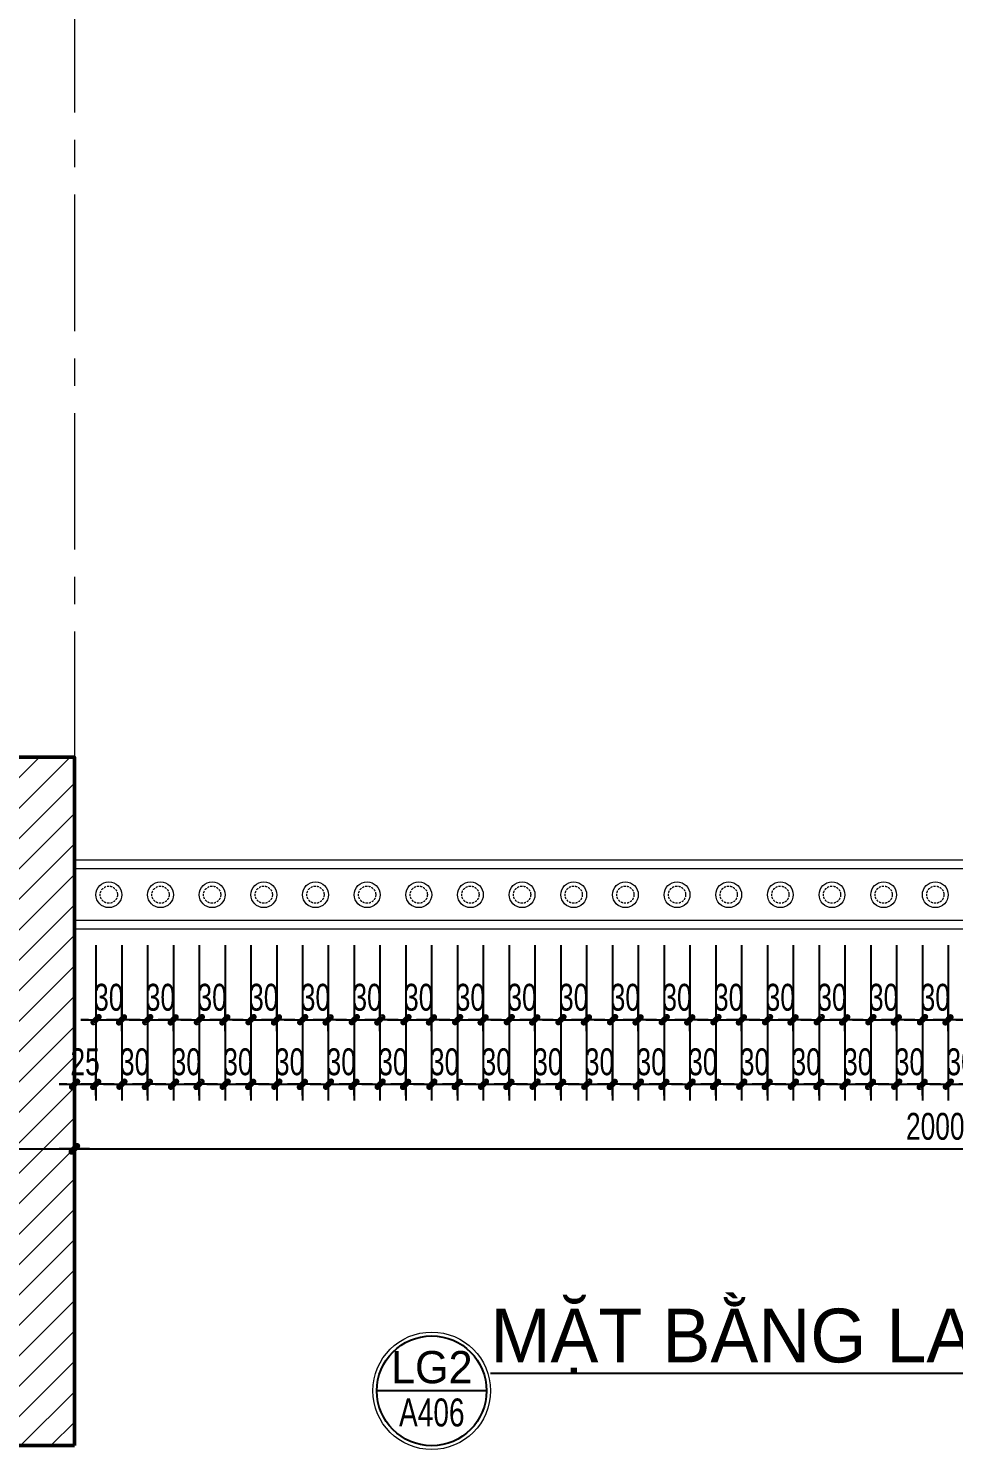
# Model space of a CAD drawing. Header units: inches. Extents: x 88947 to 296847, y 35049 to 161062.
# Drawn here: x 227494 to 229643, y 70357 to 73660 of the extents above; entities that cross this region are included whole.
import ezdxf
from ezdxf.enums import TextEntityAlignment as Align

# ---------------------------------------------------------------- set-up
doc = ezdxf.new("R2010")
doc.units = ezdxf.units.IN
doc.header["$MEASUREMENT"] = 0
doc.header["$PDMODE"] = 1
for name, pattern in [('ACAD_ISO03W100', [30, 12, -18]), ('CENTER', [50.8, 31.75, -6.35, 6.35, -6.35]), ('HIDDEN', [0.375, 0.25, -0.125])]:
    doc.linetypes.add(name, pattern=pattern)
for name, color, linetype, lineweight in [('A-Dims', 145, 'Continuous', 25), ('DIM', 7, 'Continuous', 25), ('HATCH', 8, 'Continuous', 5), ('KY HIEU', 4, 'Continuous', 25), ('THAY', 3, 'Continuous', 18), ('TRUC', 252, 'ACAD_ISO03W100', 13), ('TUONG', 4, 'Continuous', 50)]:
    doc.layers.add(name, color=color, linetype=linetype, lineweight=lineweight)
doc.layers.add('NHO', color=8, linetype='Continuous')
doc.layers.add('text', color=2, linetype='Continuous')
doc.styles.add('FRANKO', font='VFRANKO.TTF')
doc.styles.add('TAS-MTEXT', font='VAVOB.TTF', dxfattribs={"width": 0.75})
doc.styles.add('VNCENTURYH', font='VHAVAN.TTF')
doc.styles.add('VNI-HELVE-CONDENSE', font='VNARIAL.TTF', dxfattribs={"width": 0.7})
doc.dimstyles.new('TAS-25', dxfattribs={"dimscale": 25, "dimtxt": 2.5, "dimasz": 0.7, "dimexe": 1.5, "dimexo": 1.5, "dimgap": 0.8, "dimtad": 1, "dimdec": 0, "dimlfac": 0.5, "dimzin": 3, "dimdsep": 46, "dimtxsty": 'VNI-HELVE-CONDENSE', "dimblk": 'TICK', "dimcen": 2.5, "dimclrt": 71, "dimazin": 2, "dimtfac": 0.75, "dimtdec": 0, "dimtix": 1, "dimtmove": 2, "dimatfit": 2, "dimldrblk": 'TICK123', "dimfxl": 1.5, "dimtolj": 1, "dimtzin": 0, "dimarcsym": 0})

# ---------------------------------------------------------------- blocks, each defined once
blk = doc.blocks.new('TICK')
at = {"layer": 'A-Dims', "color": 1}
for p, q in [((-2, 0), (2, 0)), ((0, 1.5), (0, -1.5))]:
    blk.add_line(p, q, dxfattribs=at)
at = {"layer": 'A-Dims', "color": 1, "const_width": 0.788}
blk.add_lwpolyline([(-0.33, -0.35), (0.38, 0.38)], dxfattribs=at)
at = {"layer": 'A-Dims', "color": 1, "const_width": 0.394}
for points in [[(0.24, 0.52, -0.414214), (0.52, 0.52, -1)], [(0.52, 0.52, -0.414214), (0.52, 0.24, -1)], [(-0.47, -0.21, 0.414214), (-0.47, -0.49, 1)], [(-0.47, -0.49, 0.414214), (-0.19, -0.49, 1)]]:
    blk.add_lwpolyline(points, format="xyb", dxfattribs=at)
blk = doc.blocks.new('*D1568')
at = {"layer": 'Defpoints', "color": 0}
for p in [(228130.4, 71566.3), (228190.4, 71566.3), (228190.4, 71355.7)]:
    blk.add_point(p, dxfattribs=at)
at = {"layer": 'DIM', "color": 0, "lineweight": -2}
for p, q in [((228130.4, 71528.8), (228130.4, 71318.2)), ((228190.4, 71528.8), (228190.4, 71318.2)), ((228112.9, 71355.7), (228095.4, 71355.7)), ((228130.4, 71355.7), (228190.4, 71355.7)), ((228207.9, 71355.7), (228225.4, 71355.7))]:
    blk.add_line(p, q, dxfattribs=at)
at = {"layer": 'DIM', "color": 0, "lineweight": -2, "xscale": 17.5, "yscale": 17.5, "zscale": 17.5}
blk.add_blockref('TICK', (228130.4, 71355.7), dxfattribs=at)
at = {"layer": 'DIM', "color": 0, "lineweight": -2, "xscale": 17.5, "yscale": 17.5, "zscale": 17.5, "rotation": 180}
blk.add_blockref('TICK', (228190.4, 71355.7), dxfattribs=at)
at = {"layer": 'DIM', "color": 71, "insert": (228160.4, 71407.6), "char_height": 62.5, "attachment_point": 5, "style": 'VNI-HELVE-CONDENSE'}
blk.add_mtext('\\A1;30', dxfattribs=at)
blk = doc.blocks.new('TICK123')
at = {"layer": 'A-Dims', "color": 1}
blk.add_lwpolyline([(0.05, 0, 0, 0.84, 0), (-2.11, 0, 8.4, 8.4, 0)], format="xyseb", dxfattribs=at)
blk = doc.blocks.new('*D1569')
at = {"layer": 'Defpoints', "color": 0}
for p in [(228190.4, 71566.3), (228250.4, 71566.3), (228250.4, 71205.7)]:
    blk.add_point(p, dxfattribs=at)
at = {"layer": 'DIM', "color": 0, "lineweight": -2}
for p, q in [((228190.4, 71528.8), (228190.4, 71168.2)), ((228250.4, 71528.8), (228250.4, 71168.2)), ((228172.9, 71205.7), (228155.4, 71205.7)), ((228190.4, 71205.7), (228250.4, 71205.7)), ((228267.9, 71205.7), (228285.4, 71205.7))]:
    blk.add_line(p, q, dxfattribs=at)
at = {"layer": 'DIM', "color": 0, "lineweight": -2, "xscale": 17.5, "yscale": 17.5, "zscale": 17.5}
blk.add_blockref('TICK', (228190.4, 71205.7), dxfattribs=at)
at = {"layer": 'DIM', "color": 0, "lineweight": -2, "xscale": 17.5, "yscale": 17.5, "zscale": 17.5, "rotation": 180}
blk.add_blockref('TICK', (228250.4, 71205.7), dxfattribs=at)
at = {"layer": 'DIM', "color": 71, "insert": (228220.4, 71257.6), "char_height": 62.5, "attachment_point": 5, "style": 'VNI-HELVE-CONDENSE'}
blk.add_mtext('\\A1;30', dxfattribs=at)
blk = doc.blocks.new('*D1570')
at = {"layer": 'Defpoints', "color": 0}
for p in [(228250.4, 71566.3), (228310.4, 71566.3), (228310.4, 71355.7)]:
    blk.add_point(p, dxfattribs=at)
at = {"layer": 'DIM', "color": 0, "lineweight": -2}
for p, q in [((228250.4, 71528.8), (228250.4, 71318.2)), ((228310.4, 71528.8), (228310.4, 71318.2)), ((228232.9, 71355.7), (228215.4, 71355.7)), ((228250.4, 71355.7), (228310.4, 71355.7)), ((228327.9, 71355.7), (228345.4, 71355.7))]:
    blk.add_line(p, q, dxfattribs=at)
at = {"layer": 'DIM', "color": 0, "lineweight": -2, "xscale": 17.5, "yscale": 17.5, "zscale": 17.5}
blk.add_blockref('TICK', (228250.4, 71355.7), dxfattribs=at)
at = {"layer": 'DIM', "color": 0, "lineweight": -2, "xscale": 17.5, "yscale": 17.5, "zscale": 17.5, "rotation": 180}
blk.add_blockref('TICK', (228310.4, 71355.7), dxfattribs=at)
at = {"layer": 'DIM', "color": 71, "insert": (228280.4, 71407.6), "char_height": 62.5, "attachment_point": 5, "style": 'VNI-HELVE-CONDENSE'}
blk.add_mtext('\\A1;30', dxfattribs=at)
blk = doc.blocks.new('*D1571')
at = {"layer": 'Defpoints', "color": 0}
for p in [(228310.4, 71566.3), (228370.4, 71566.3), (228370.4, 71205.7)]:
    blk.add_point(p, dxfattribs=at)
at = {"layer": 'DIM', "color": 0, "lineweight": -2}
for p, q in [((228310.4, 71528.8), (228310.4, 71168.2)), ((228370.4, 71528.8), (228370.4, 71168.2)), ((228292.9, 71205.7), (228275.4, 71205.7)), ((228310.4, 71205.7), (228370.4, 71205.7)), ((228387.9, 71205.7), (228405.4, 71205.7))]:
    blk.add_line(p, q, dxfattribs=at)
at = {"layer": 'DIM', "color": 0, "lineweight": -2, "xscale": 17.5, "yscale": 17.5, "zscale": 17.5}
blk.add_blockref('TICK', (228310.4, 71205.7), dxfattribs=at)
at = {"layer": 'DIM', "color": 0, "lineweight": -2, "xscale": 17.5, "yscale": 17.5, "zscale": 17.5, "rotation": 180}
blk.add_blockref('TICK', (228370.4, 71205.7), dxfattribs=at)
at = {"layer": 'DIM', "color": 71, "insert": (228340.4, 71257.6), "char_height": 62.5, "attachment_point": 5, "style": 'VNI-HELVE-CONDENSE'}
blk.add_mtext('\\A1;30', dxfattribs=at)
blk = doc.blocks.new('*D1572')
at = {"layer": 'Defpoints', "color": 0}
for p in [(228370.4, 71566.3), (228430.4, 71566.3), (228430.4, 71355.7)]:
    blk.add_point(p, dxfattribs=at)
at = {"layer": 'DIM', "color": 0, "lineweight": -2}
for p, q in [((228370.4, 71528.8), (228370.4, 71318.2)), ((228430.4, 71528.8), (228430.4, 71318.2)), ((228352.9, 71355.7), (228335.4, 71355.7)), ((228370.4, 71355.7), (228430.4, 71355.7)), ((228447.9, 71355.7), (228465.4, 71355.7))]:
    blk.add_line(p, q, dxfattribs=at)
at = {"layer": 'DIM', "color": 0, "lineweight": -2, "xscale": 17.5, "yscale": 17.5, "zscale": 17.5}
blk.add_blockref('TICK', (228370.4, 71355.7), dxfattribs=at)
at = {"layer": 'DIM', "color": 0, "lineweight": -2, "xscale": 17.5, "yscale": 17.5, "zscale": 17.5, "rotation": 180}
blk.add_blockref('TICK', (228430.4, 71355.7), dxfattribs=at)
at = {"layer": 'DIM', "color": 71, "insert": (228400.4, 71407.6), "char_height": 62.5, "attachment_point": 5, "style": 'VNI-HELVE-CONDENSE'}
blk.add_mtext('\\A1;30', dxfattribs=at)
blk = doc.blocks.new('*D1573')
at = {"layer": 'Defpoints', "color": 0}
for p in [(228430.4, 71566.3), (228490.4, 71566.3), (228490.4, 71205.7)]:
    blk.add_point(p, dxfattribs=at)
at = {"layer": 'DIM', "color": 0, "lineweight": -2}
for p, q in [((228430.4, 71528.8), (228430.4, 71168.2)), ((228490.4, 71528.8), (228490.4, 71168.2)), ((228412.9, 71205.7), (228395.4, 71205.7)), ((228430.4, 71205.7), (228490.4, 71205.7)), ((228507.9, 71205.7), (228525.4, 71205.7))]:
    blk.add_line(p, q, dxfattribs=at)
at = {"layer": 'DIM', "color": 0, "lineweight": -2, "xscale": 17.5, "yscale": 17.5, "zscale": 17.5}
blk.add_blockref('TICK', (228430.4, 71205.7), dxfattribs=at)
at = {"layer": 'DIM', "color": 0, "lineweight": -2, "xscale": 17.5, "yscale": 17.5, "zscale": 17.5, "rotation": 180}
blk.add_blockref('TICK', (228490.4, 71205.7), dxfattribs=at)
at = {"layer": 'DIM', "color": 71, "insert": (228460.4, 71257.6), "char_height": 62.5, "attachment_point": 5, "style": 'VNI-HELVE-CONDENSE'}
blk.add_mtext('\\A1;30', dxfattribs=at)
blk = doc.blocks.new('*D1574')
at = {"layer": 'Defpoints', "color": 0}
for p in [(228490.4, 71566.3), (228550.4, 71566.3), (228550.4, 71355.7)]:
    blk.add_point(p, dxfattribs=at)
at = {"layer": 'DIM', "color": 0, "lineweight": -2}
for p, q in [((228490.4, 71528.8), (228490.4, 71318.2)), ((228550.4, 71528.8), (228550.4, 71318.2)), ((228472.9, 71355.7), (228455.4, 71355.7)), ((228490.4, 71355.7), (228550.4, 71355.7)), ((228567.9, 71355.7), (228585.4, 71355.7))]:
    blk.add_line(p, q, dxfattribs=at)
at = {"layer": 'DIM', "color": 0, "lineweight": -2, "xscale": 17.5, "yscale": 17.5, "zscale": 17.5}
blk.add_blockref('TICK', (228490.4, 71355.7), dxfattribs=at)
at = {"layer": 'DIM', "color": 0, "lineweight": -2, "xscale": 17.5, "yscale": 17.5, "zscale": 17.5, "rotation": 180}
blk.add_blockref('TICK', (228550.4, 71355.7), dxfattribs=at)
at = {"layer": 'DIM', "color": 71, "insert": (228520.4, 71407.6), "char_height": 62.5, "attachment_point": 5, "style": 'VNI-HELVE-CONDENSE'}
blk.add_mtext('\\A1;30', dxfattribs=at)
blk = doc.blocks.new('*D1575')
at = {"layer": 'Defpoints', "color": 0}
for p in [(228550.4, 71566.3), (228610.4, 71566.3), (228610.4, 71205.7)]:
    blk.add_point(p, dxfattribs=at)
at = {"layer": 'DIM', "color": 0, "lineweight": -2}
for p, q in [((228550.4, 71528.8), (228550.4, 71168.2)), ((228610.4, 71528.8), (228610.4, 71168.2)), ((228532.9, 71205.7), (228515.4, 71205.7)), ((228550.4, 71205.7), (228610.4, 71205.7)), ((228627.9, 71205.7), (228645.4, 71205.7))]:
    blk.add_line(p, q, dxfattribs=at)
at = {"layer": 'DIM', "color": 0, "lineweight": -2, "xscale": 17.5, "yscale": 17.5, "zscale": 17.5}
blk.add_blockref('TICK', (228550.4, 71205.7), dxfattribs=at)
at = {"layer": 'DIM', "color": 0, "lineweight": -2, "xscale": 17.5, "yscale": 17.5, "zscale": 17.5, "rotation": 180}
blk.add_blockref('TICK', (228610.4, 71205.7), dxfattribs=at)
at = {"layer": 'DIM', "color": 71, "insert": (228580.4, 71257.6), "char_height": 62.5, "attachment_point": 5, "style": 'VNI-HELVE-CONDENSE'}
blk.add_mtext('\\A1;30', dxfattribs=at)
blk = doc.blocks.new('*D1576')
at = {"layer": 'Defpoints', "color": 0}
for p in [(228610.4, 71566.3), (228670.4, 71566.3), (228670.4, 71355.7)]:
    blk.add_point(p, dxfattribs=at)
at = {"layer": 'DIM', "color": 0, "lineweight": -2}
for p, q in [((228610.4, 71528.8), (228610.4, 71318.2)), ((228670.4, 71528.8), (228670.4, 71318.2)), ((228592.9, 71355.7), (228575.4, 71355.7)), ((228610.4, 71355.7), (228670.4, 71355.7)), ((228687.9, 71355.7), (228705.4, 71355.7))]:
    blk.add_line(p, q, dxfattribs=at)
at = {"layer": 'DIM', "color": 0, "lineweight": -2, "xscale": 17.5, "yscale": 17.5, "zscale": 17.5}
blk.add_blockref('TICK', (228610.4, 71355.7), dxfattribs=at)
at = {"layer": 'DIM', "color": 0, "lineweight": -2, "xscale": 17.5, "yscale": 17.5, "zscale": 17.5, "rotation": 180}
blk.add_blockref('TICK', (228670.4, 71355.7), dxfattribs=at)
at = {"layer": 'DIM', "color": 71, "insert": (228640.4, 71407.6), "char_height": 62.5, "attachment_point": 5, "style": 'VNI-HELVE-CONDENSE'}
blk.add_mtext('\\A1;30', dxfattribs=at)
blk = doc.blocks.new('*D1577')
at = {"layer": 'Defpoints', "color": 0}
for p in [(228670.4, 71566.3), (228730.4, 71566.3), (228730.4, 71205.7)]:
    blk.add_point(p, dxfattribs=at)
at = {"layer": 'DIM', "color": 0, "lineweight": -2}
for p, q in [((228670.4, 71528.8), (228670.4, 71168.2)), ((228730.4, 71528.8), (228730.4, 71168.2)), ((228652.9, 71205.7), (228635.4, 71205.7)), ((228670.4, 71205.7), (228730.4, 71205.7)), ((228747.9, 71205.7), (228765.4, 71205.7))]:
    blk.add_line(p, q, dxfattribs=at)
at = {"layer": 'DIM', "color": 0, "lineweight": -2, "xscale": 17.5, "yscale": 17.5, "zscale": 17.5}
blk.add_blockref('TICK', (228670.4, 71205.7), dxfattribs=at)
at = {"layer": 'DIM', "color": 0, "lineweight": -2, "xscale": 17.5, "yscale": 17.5, "zscale": 17.5, "rotation": 180}
blk.add_blockref('TICK', (228730.4, 71205.7), dxfattribs=at)
at = {"layer": 'DIM', "color": 71, "insert": (228700.4, 71257.6), "char_height": 62.5, "attachment_point": 5, "style": 'VNI-HELVE-CONDENSE'}
blk.add_mtext('\\A1;30', dxfattribs=at)
blk = doc.blocks.new('*D1578')
at = {"layer": 'Defpoints', "color": 0}
for p in [(228730.4, 71566.3), (228790.4, 71566.3), (228790.4, 71355.7)]:
    blk.add_point(p, dxfattribs=at)
at = {"layer": 'DIM', "color": 0, "lineweight": -2}
for p, q in [((228730.4, 71528.8), (228730.4, 71318.2)), ((228790.4, 71528.8), (228790.4, 71318.2)), ((228712.9, 71355.7), (228695.4, 71355.7)), ((228730.4, 71355.7), (228790.4, 71355.7)), ((228807.9, 71355.7), (228825.4, 71355.7))]:
    blk.add_line(p, q, dxfattribs=at)
at = {"layer": 'DIM', "color": 0, "lineweight": -2, "xscale": 17.5, "yscale": 17.5, "zscale": 17.5}
blk.add_blockref('TICK', (228730.4, 71355.7), dxfattribs=at)
at = {"layer": 'DIM', "color": 0, "lineweight": -2, "xscale": 17.5, "yscale": 17.5, "zscale": 17.5, "rotation": 180}
blk.add_blockref('TICK', (228790.4, 71355.7), dxfattribs=at)
at = {"layer": 'DIM', "color": 71, "insert": (228760.4, 71407.6), "char_height": 62.5, "attachment_point": 5, "style": 'VNI-HELVE-CONDENSE'}
blk.add_mtext('\\A1;30', dxfattribs=at)
blk = doc.blocks.new('*D1579')
at = {"layer": 'Defpoints', "color": 0}
for p in [(228790.4, 71566.3), (228850.4, 71566.3), (228850.4, 71205.7)]:
    blk.add_point(p, dxfattribs=at)
at = {"layer": 'DIM', "color": 0, "lineweight": -2}
for p, q in [((228790.4, 71528.8), (228790.4, 71168.2)), ((228850.4, 71528.8), (228850.4, 71168.2)), ((228772.9, 71205.7), (228755.4, 71205.7)), ((228790.4, 71205.7), (228850.4, 71205.7)), ((228867.9, 71205.7), (228885.4, 71205.7))]:
    blk.add_line(p, q, dxfattribs=at)
at = {"layer": 'DIM', "color": 0, "lineweight": -2, "xscale": 17.5, "yscale": 17.5, "zscale": 17.5}
blk.add_blockref('TICK', (228790.4, 71205.7), dxfattribs=at)
at = {"layer": 'DIM', "color": 0, "lineweight": -2, "xscale": 17.5, "yscale": 17.5, "zscale": 17.5, "rotation": 180}
blk.add_blockref('TICK', (228850.4, 71205.7), dxfattribs=at)
at = {"layer": 'DIM', "color": 71, "insert": (228820.4, 71257.6), "char_height": 62.5, "attachment_point": 5, "style": 'VNI-HELVE-CONDENSE'}
blk.add_mtext('\\A1;30', dxfattribs=at)
blk = doc.blocks.new('*D1580')
at = {"layer": 'Defpoints', "color": 0}
for p in [(228850.4, 71566.3), (228910.4, 71566.3), (228910.4, 71355.7)]:
    blk.add_point(p, dxfattribs=at)
at = {"layer": 'DIM', "color": 0, "lineweight": -2}
for p, q in [((228850.4, 71528.8), (228850.4, 71318.2)), ((228910.4, 71528.8), (228910.4, 71318.2)), ((228832.9, 71355.7), (228815.4, 71355.7)), ((228850.4, 71355.7), (228910.4, 71355.7)), ((228927.9, 71355.7), (228945.4, 71355.7))]:
    blk.add_line(p, q, dxfattribs=at)
at = {"layer": 'DIM', "color": 0, "lineweight": -2, "xscale": 17.5, "yscale": 17.5, "zscale": 17.5}
blk.add_blockref('TICK', (228850.4, 71355.7), dxfattribs=at)
at = {"layer": 'DIM', "color": 0, "lineweight": -2, "xscale": 17.5, "yscale": 17.5, "zscale": 17.5, "rotation": 180}
blk.add_blockref('TICK', (228910.4, 71355.7), dxfattribs=at)
at = {"layer": 'DIM', "color": 71, "insert": (228880.4, 71407.6), "char_height": 62.5, "attachment_point": 5, "style": 'VNI-HELVE-CONDENSE'}
blk.add_mtext('\\A1;30', dxfattribs=at)
blk = doc.blocks.new('*D1581')
at = {"layer": 'Defpoints', "color": 0}
for p in [(228910.4, 71566.3), (228970.4, 71566.3), (228970.4, 71205.7)]:
    blk.add_point(p, dxfattribs=at)
at = {"layer": 'DIM', "color": 0, "lineweight": -2}
for p, q in [((228910.4, 71528.8), (228910.4, 71168.2)), ((228970.4, 71528.8), (228970.4, 71168.2)), ((228892.9, 71205.7), (228875.4, 71205.7)), ((228910.4, 71205.7), (228970.4, 71205.7)), ((228987.9, 71205.7), (229005.4, 71205.7))]:
    blk.add_line(p, q, dxfattribs=at)
at = {"layer": 'DIM', "color": 0, "lineweight": -2, "xscale": 17.5, "yscale": 17.5, "zscale": 17.5}
blk.add_blockref('TICK', (228910.4, 71205.7), dxfattribs=at)
at = {"layer": 'DIM', "color": 0, "lineweight": -2, "xscale": 17.5, "yscale": 17.5, "zscale": 17.5, "rotation": 180}
blk.add_blockref('TICK', (228970.4, 71205.7), dxfattribs=at)
at = {"layer": 'DIM', "color": 71, "insert": (228940.4, 71257.6), "char_height": 62.5, "attachment_point": 5, "style": 'VNI-HELVE-CONDENSE'}
blk.add_mtext('\\A1;30', dxfattribs=at)
blk = doc.blocks.new('*D1582')
at = {"layer": 'Defpoints', "color": 0}
for p in [(228970.4, 71566.3), (229030.4, 71566.3), (229030.4, 71355.7)]:
    blk.add_point(p, dxfattribs=at)
at = {"layer": 'DIM', "color": 0, "lineweight": -2}
for p, q in [((228970.4, 71528.8), (228970.4, 71318.2)), ((229030.4, 71528.8), (229030.4, 71318.2)), ((228952.9, 71355.7), (228935.4, 71355.7)), ((228970.4, 71355.7), (229030.4, 71355.7)), ((229047.9, 71355.7), (229065.4, 71355.7))]:
    blk.add_line(p, q, dxfattribs=at)
at = {"layer": 'DIM', "color": 0, "lineweight": -2, "xscale": 17.5, "yscale": 17.5, "zscale": 17.5}
blk.add_blockref('TICK', (228970.4, 71355.7), dxfattribs=at)
at = {"layer": 'DIM', "color": 0, "lineweight": -2, "xscale": 17.5, "yscale": 17.5, "zscale": 17.5, "rotation": 180}
blk.add_blockref('TICK', (229030.4, 71355.7), dxfattribs=at)
at = {"layer": 'DIM', "color": 71, "insert": (229000.4, 71407.6), "char_height": 62.5, "attachment_point": 5, "style": 'VNI-HELVE-CONDENSE'}
blk.add_mtext('\\A1;30', dxfattribs=at)
blk = doc.blocks.new('*D1583')
at = {"layer": 'Defpoints', "color": 0}
for p in [(229030.4, 71566.3), (229090.4, 71566.3), (229090.4, 71205.7)]:
    blk.add_point(p, dxfattribs=at)
at = {"layer": 'DIM', "color": 0, "lineweight": -2}
for p, q in [((229030.4, 71528.8), (229030.4, 71168.2)), ((229090.4, 71528.8), (229090.4, 71168.2)), ((229012.9, 71205.7), (228995.4, 71205.7)), ((229030.4, 71205.7), (229090.4, 71205.7)), ((229107.9, 71205.7), (229125.4, 71205.7))]:
    blk.add_line(p, q, dxfattribs=at)
at = {"layer": 'DIM', "color": 0, "lineweight": -2, "xscale": 17.5, "yscale": 17.5, "zscale": 17.5}
blk.add_blockref('TICK', (229030.4, 71205.7), dxfattribs=at)
at = {"layer": 'DIM', "color": 0, "lineweight": -2, "xscale": 17.5, "yscale": 17.5, "zscale": 17.5, "rotation": 180}
blk.add_blockref('TICK', (229090.4, 71205.7), dxfattribs=at)
at = {"layer": 'DIM', "color": 71, "insert": (229060.4, 71257.6), "char_height": 62.5, "attachment_point": 5, "style": 'VNI-HELVE-CONDENSE'}
blk.add_mtext('\\A1;30', dxfattribs=at)
blk = doc.blocks.new('*D1584')
at = {"layer": 'Defpoints', "color": 0}
for p in [(229090.4, 71566.3), (229150.4, 71566.3), (229150.4, 71355.7)]:
    blk.add_point(p, dxfattribs=at)
at = {"layer": 'DIM', "color": 0, "lineweight": -2}
for p, q in [((229090.4, 71528.8), (229090.4, 71318.2)), ((229150.4, 71528.8), (229150.4, 71318.2)), ((229072.9, 71355.7), (229055.4, 71355.7)), ((229090.4, 71355.7), (229150.4, 71355.7)), ((229167.9, 71355.7), (229185.4, 71355.7))]:
    blk.add_line(p, q, dxfattribs=at)
at = {"layer": 'DIM', "color": 0, "lineweight": -2, "xscale": 17.5, "yscale": 17.5, "zscale": 17.5}
blk.add_blockref('TICK', (229090.4, 71355.7), dxfattribs=at)
at = {"layer": 'DIM', "color": 0, "lineweight": -2, "xscale": 17.5, "yscale": 17.5, "zscale": 17.5, "rotation": 180}
blk.add_blockref('TICK', (229150.4, 71355.7), dxfattribs=at)
at = {"layer": 'DIM', "color": 71, "insert": (229120.4, 71407.6), "char_height": 62.5, "attachment_point": 5, "style": 'VNI-HELVE-CONDENSE'}
blk.add_mtext('\\A1;30', dxfattribs=at)
blk = doc.blocks.new('*D1585')
at = {"layer": 'Defpoints', "color": 0}
for p in [(229150.4, 71566.3), (229210.4, 71566.3), (229210.4, 71205.7)]:
    blk.add_point(p, dxfattribs=at)
at = {"layer": 'DIM', "color": 0, "lineweight": -2}
for p, q in [((229150.4, 71528.8), (229150.4, 71168.2)), ((229210.4, 71528.8), (229210.4, 71168.2)), ((229132.9, 71205.7), (229115.4, 71205.7)), ((229150.4, 71205.7), (229210.4, 71205.7)), ((229227.9, 71205.7), (229245.4, 71205.7))]:
    blk.add_line(p, q, dxfattribs=at)
at = {"layer": 'DIM', "color": 0, "lineweight": -2, "xscale": 17.5, "yscale": 17.5, "zscale": 17.5}
blk.add_blockref('TICK', (229150.4, 71205.7), dxfattribs=at)
at = {"layer": 'DIM', "color": 0, "lineweight": -2, "xscale": 17.5, "yscale": 17.5, "zscale": 17.5, "rotation": 180}
blk.add_blockref('TICK', (229210.4, 71205.7), dxfattribs=at)
at = {"layer": 'DIM', "color": 71, "insert": (229180.4, 71257.6), "char_height": 62.5, "attachment_point": 5, "style": 'VNI-HELVE-CONDENSE'}
blk.add_mtext('\\A1;30', dxfattribs=at)
blk = doc.blocks.new('*D1586')
at = {"layer": 'Defpoints', "color": 0}
for p in [(229210.4, 71566.3), (229270.4, 71566.3), (229270.4, 71355.7)]:
    blk.add_point(p, dxfattribs=at)
at = {"layer": 'DIM', "color": 0, "lineweight": -2}
for p, q in [((229210.4, 71528.8), (229210.4, 71318.2)), ((229270.4, 71528.8), (229270.4, 71318.2)), ((229192.9, 71355.7), (229175.4, 71355.7)), ((229210.4, 71355.7), (229270.4, 71355.7)), ((229287.9, 71355.7), (229305.4, 71355.7))]:
    blk.add_line(p, q, dxfattribs=at)
at = {"layer": 'DIM', "color": 0, "lineweight": -2, "xscale": 17.5, "yscale": 17.5, "zscale": 17.5}
blk.add_blockref('TICK', (229210.4, 71355.7), dxfattribs=at)
at = {"layer": 'DIM', "color": 0, "lineweight": -2, "xscale": 17.5, "yscale": 17.5, "zscale": 17.5, "rotation": 180}
blk.add_blockref('TICK', (229270.4, 71355.7), dxfattribs=at)
at = {"layer": 'DIM', "color": 71, "insert": (229240.4, 71407.6), "char_height": 62.5, "attachment_point": 5, "style": 'VNI-HELVE-CONDENSE'}
blk.add_mtext('\\A1;30', dxfattribs=at)
blk = doc.blocks.new('*D1587')
at = {"layer": 'Defpoints', "color": 0}
for p in [(229270.4, 71566.3), (229330.4, 71566.3), (229330.4, 71205.7)]:
    blk.add_point(p, dxfattribs=at)
at = {"layer": 'DIM', "color": 0, "lineweight": -2}
for p, q in [((229270.4, 71528.8), (229270.4, 71168.2)), ((229330.4, 71528.8), (229330.4, 71168.2)), ((229252.9, 71205.7), (229235.4, 71205.7)), ((229270.4, 71205.7), (229330.4, 71205.7)), ((229347.9, 71205.7), (229365.4, 71205.7))]:
    blk.add_line(p, q, dxfattribs=at)
at = {"layer": 'DIM', "color": 0, "lineweight": -2, "xscale": 17.5, "yscale": 17.5, "zscale": 17.5}
blk.add_blockref('TICK', (229270.4, 71205.7), dxfattribs=at)
at = {"layer": 'DIM', "color": 0, "lineweight": -2, "xscale": 17.5, "yscale": 17.5, "zscale": 17.5, "rotation": 180}
blk.add_blockref('TICK', (229330.4, 71205.7), dxfattribs=at)
at = {"layer": 'DIM', "color": 71, "insert": (229300.4, 71257.6), "char_height": 62.5, "attachment_point": 5, "style": 'VNI-HELVE-CONDENSE'}
blk.add_mtext('\\A1;30', dxfattribs=at)
blk = doc.blocks.new('*D1588')
at = {"layer": 'Defpoints', "color": 0}
for p in [(229330.4, 71566.3), (229390.4, 71566.3), (229390.4, 71355.7)]:
    blk.add_point(p, dxfattribs=at)
at = {"layer": 'DIM', "color": 0, "lineweight": -2}
for p, q in [((229330.4, 71528.8), (229330.4, 71318.2)), ((229390.4, 71528.8), (229390.4, 71318.2)), ((229312.9, 71355.7), (229295.4, 71355.7)), ((229330.4, 71355.7), (229390.4, 71355.7)), ((229407.9, 71355.7), (229425.4, 71355.7))]:
    blk.add_line(p, q, dxfattribs=at)
at = {"layer": 'DIM', "color": 0, "lineweight": -2, "xscale": 17.5, "yscale": 17.5, "zscale": 17.5}
blk.add_blockref('TICK', (229330.4, 71355.7), dxfattribs=at)
at = {"layer": 'DIM', "color": 0, "lineweight": -2, "xscale": 17.5, "yscale": 17.5, "zscale": 17.5, "rotation": 180}
blk.add_blockref('TICK', (229390.4, 71355.7), dxfattribs=at)
at = {"layer": 'DIM', "color": 71, "insert": (229360.4, 71407.6), "char_height": 62.5, "attachment_point": 5, "style": 'VNI-HELVE-CONDENSE'}
blk.add_mtext('\\A1;30', dxfattribs=at)
blk = doc.blocks.new('*D1589')
at = {"layer": 'Defpoints', "color": 0}
for p in [(229390.4, 71566.3), (229450.4, 71566.3), (229450.4, 71205.7)]:
    blk.add_point(p, dxfattribs=at)
at = {"layer": 'DIM', "color": 0, "lineweight": -2}
for p, q in [((229390.4, 71528.8), (229390.4, 71168.2)), ((229450.4, 71528.8), (229450.4, 71168.2)), ((229372.9, 71205.7), (229355.4, 71205.7)), ((229390.4, 71205.7), (229450.4, 71205.7)), ((229467.9, 71205.7), (229485.4, 71205.7))]:
    blk.add_line(p, q, dxfattribs=at)
at = {"layer": 'DIM', "color": 0, "lineweight": -2, "xscale": 17.5, "yscale": 17.5, "zscale": 17.5}
blk.add_blockref('TICK', (229390.4, 71205.7), dxfattribs=at)
at = {"layer": 'DIM', "color": 0, "lineweight": -2, "xscale": 17.5, "yscale": 17.5, "zscale": 17.5, "rotation": 180}
blk.add_blockref('TICK', (229450.4, 71205.7), dxfattribs=at)
at = {"layer": 'DIM', "color": 71, "insert": (229420.4, 71257.6), "char_height": 62.5, "attachment_point": 5, "style": 'VNI-HELVE-CONDENSE'}
blk.add_mtext('\\A1;30', dxfattribs=at)
blk = doc.blocks.new('*D1590')
at = {"layer": 'Defpoints', "color": 0}
for p in [(229450.4, 71566.3), (229510.4, 71566.3), (229510.4, 71355.7)]:
    blk.add_point(p, dxfattribs=at)
at = {"layer": 'DIM', "color": 0, "lineweight": -2}
for p, q in [((229450.4, 71528.8), (229450.4, 71318.2)), ((229510.4, 71528.8), (229510.4, 71318.2)), ((229432.9, 71355.7), (229415.4, 71355.7)), ((229450.4, 71355.7), (229510.4, 71355.7)), ((229527.9, 71355.7), (229545.4, 71355.7))]:
    blk.add_line(p, q, dxfattribs=at)
at = {"layer": 'DIM', "color": 0, "lineweight": -2, "xscale": 17.5, "yscale": 17.5, "zscale": 17.5}
blk.add_blockref('TICK', (229450.4, 71355.7), dxfattribs=at)
at = {"layer": 'DIM', "color": 0, "lineweight": -2, "xscale": 17.5, "yscale": 17.5, "zscale": 17.5, "rotation": 180}
blk.add_blockref('TICK', (229510.4, 71355.7), dxfattribs=at)
at = {"layer": 'DIM', "color": 71, "insert": (229480.4, 71407.6), "char_height": 62.5, "attachment_point": 5, "style": 'VNI-HELVE-CONDENSE'}
blk.add_mtext('\\A1;30', dxfattribs=at)
blk = doc.blocks.new('*D1591')
at = {"layer": 'Defpoints', "color": 0}
for p in [(229510.4, 71566.3), (229570.4, 71566.3), (229570.4, 71205.7)]:
    blk.add_point(p, dxfattribs=at)
at = {"layer": 'DIM', "color": 0, "lineweight": -2}
for p, q in [((229510.4, 71528.8), (229510.4, 71168.2)), ((229570.4, 71528.8), (229570.4, 71168.2)), ((229492.9, 71205.7), (229475.4, 71205.7)), ((229510.4, 71205.7), (229570.4, 71205.7)), ((229587.9, 71205.7), (229605.4, 71205.7))]:
    blk.add_line(p, q, dxfattribs=at)
at = {"layer": 'DIM', "color": 0, "lineweight": -2, "xscale": 17.5, "yscale": 17.5, "zscale": 17.5}
blk.add_blockref('TICK', (229510.4, 71205.7), dxfattribs=at)
at = {"layer": 'DIM', "color": 0, "lineweight": -2, "xscale": 17.5, "yscale": 17.5, "zscale": 17.5, "rotation": 180}
blk.add_blockref('TICK', (229570.4, 71205.7), dxfattribs=at)
at = {"layer": 'DIM', "color": 71, "insert": (229540.4, 71257.6), "char_height": 62.5, "attachment_point": 5, "style": 'VNI-HELVE-CONDENSE'}
blk.add_mtext('\\A1;30', dxfattribs=at)
blk = doc.blocks.new('*D1592')
at = {"layer": 'Defpoints', "color": 0}
for p in [(229570.4, 71566.3), (229630.4, 71566.3), (229630.4, 71355.7)]:
    blk.add_point(p, dxfattribs=at)
at = {"layer": 'DIM', "color": 0, "lineweight": -2}
for p, q in [((229570.4, 71528.8), (229570.4, 71318.2)), ((229630.4, 71528.8), (229630.4, 71318.2)), ((229552.9, 71355.7), (229535.4, 71355.7)), ((229570.4, 71355.7), (229630.4, 71355.7)), ((229647.9, 71355.7), (229665.4, 71355.7))]:
    blk.add_line(p, q, dxfattribs=at)
at = {"layer": 'DIM', "color": 0, "lineweight": -2, "xscale": 17.5, "yscale": 17.5, "zscale": 17.5}
blk.add_blockref('TICK', (229570.4, 71355.7), dxfattribs=at)
at = {"layer": 'DIM', "color": 0, "lineweight": -2, "xscale": 17.5, "yscale": 17.5, "zscale": 17.5, "rotation": 180}
blk.add_blockref('TICK', (229630.4, 71355.7), dxfattribs=at)
at = {"layer": 'DIM', "color": 71, "insert": (229600.4, 71407.6), "char_height": 62.5, "attachment_point": 5, "style": 'VNI-HELVE-CONDENSE'}
blk.add_mtext('\\A1;30', dxfattribs=at)
blk = doc.blocks.new('*D1593')
at = {"layer": 'Defpoints', "color": 0}
for p in [(229630.4, 71566.3), (229690.4, 71566.3), (229690.4, 71205.7)]:
    blk.add_point(p, dxfattribs=at)
at = {"layer": 'DIM', "color": 0, "lineweight": -2}
for p, q in [((229630.4, 71528.8), (229630.4, 71168.2)), ((229690.4, 71528.8), (229690.4, 71168.2)), ((229612.9, 71205.7), (229595.4, 71205.7)), ((229630.4, 71205.7), (229690.4, 71205.7)), ((229707.9, 71205.7), (229725.4, 71205.7))]:
    blk.add_line(p, q, dxfattribs=at)
at = {"layer": 'DIM', "color": 0, "lineweight": -2, "xscale": 17.5, "yscale": 17.5, "zscale": 17.5}
blk.add_blockref('TICK', (229630.4, 71205.7), dxfattribs=at)
at = {"layer": 'DIM', "color": 0, "lineweight": -2, "xscale": 17.5, "yscale": 17.5, "zscale": 17.5, "rotation": 180}
blk.add_blockref('TICK', (229690.4, 71205.7), dxfattribs=at)
at = {"layer": 'DIM', "color": 71, "insert": (229660.4, 71257.6), "char_height": 62.5, "attachment_point": 5, "style": 'VNI-HELVE-CONDENSE'}
blk.add_mtext('\\A1;30', dxfattribs=at)
blk = doc.blocks.new('*D1703')
at = {"layer": 'Defpoints', "color": 0}
for p in [(227000.4, 71566.3), (227600.4, 71566.3), (227600.4, 71055.7)]:
    blk.add_point(p, dxfattribs=at)
at = {"layer": 'DIM', "color": 0, "lineweight": -2}
for p, q in [((227000.4, 71528.8), (227000.4, 71018.2)), ((227600.4, 71528.8), (227600.4, 71018.2)), ((227017.9, 71055.7), (227582.9, 71055.7))]:
    blk.add_line(p, q, dxfattribs=at)
at = {"layer": 'DIM', "color": 0, "lineweight": -2, "xscale": 17.5, "yscale": 17.5, "zscale": 17.5, "rotation": 180}
blk.add_blockref('TICK', (227000.4, 71055.7), dxfattribs=at)
at = {"layer": 'DIM', "color": 0, "lineweight": -2, "xscale": 17.5, "yscale": 17.5, "zscale": 17.5}
blk.add_blockref('TICK', (227600.4, 71055.7), dxfattribs=at)
at = {"layer": 'DIM', "color": 71, "insert": (227300.4, 71107.6), "char_height": 62.5, "attachment_point": 5, "style": 'VNI-HELVE-CONDENSE'}
blk.add_mtext('\\A1;300', dxfattribs=at)
blk = doc.blocks.new('*D1704')
at = {"layer": 'Defpoints', "color": 0}
for p in [(227600.4, 71566.3), (231600.4, 71566.3), (231600.4, 71055.7)]:
    blk.add_point(p, dxfattribs=at)
at = {"layer": 'DIM', "color": 0, "lineweight": -2}
for p, q in [((227600.4, 71528.8), (227600.4, 71018.2)), ((231600.4, 71528.8), (231600.4, 71018.2)), ((227617.9, 71055.7), (231582.9, 71055.7))]:
    blk.add_line(p, q, dxfattribs=at)
at = {"layer": 'DIM', "color": 0, "lineweight": -2, "xscale": 17.5, "yscale": 17.5, "zscale": 17.5, "rotation": 180}
blk.add_blockref('TICK', (227600.4, 71055.7), dxfattribs=at)
at = {"layer": 'DIM', "color": 0, "lineweight": -2, "xscale": 17.5, "yscale": 17.5, "zscale": 17.5}
blk.add_blockref('TICK', (231600.4, 71055.7), dxfattribs=at)
at = {"layer": 'DIM', "color": 71, "insert": (229600.4, 71107.6), "char_height": 62.5, "attachment_point": 5, "style": 'VNI-HELVE-CONDENSE'}
blk.add_mtext('\\A1;2000', dxfattribs=at)
blk = doc.blocks.new('A$C03A4483D')
at = {"layer": 'HATCH'}
h = blk.add_hatch(dxfattribs=at)
h.set_pattern_fill('ANSI31', color=256, scale=200, style=0)
h.set_pattern_definition([(45, (1500, -1500), (-17.6777, 17.6777), [])])
h.paths.add_polyline_path([(1700, -2000), (1400, -2000), (1400, -1200), (1700, -1200)])
at = {"layer": 'TUONG'}
blk.add_lwpolyline([(1700, -2000), (1400, -2000), (1400, -1200), (1700, -1200)], close=True, dxfattribs=at)
blk = doc.blocks.new('*D2474')
at = {"layer": 'Defpoints', "color": 0}
for p in [(228010.4, 71566.3), (228070.4, 71566.3), (228070.4, 71355.7)]:
    blk.add_point(p, dxfattribs=at)
at = {"layer": 'DIM', "color": 0, "lineweight": -2}
for p, q in [((228010.4, 71528.8), (228010.4, 71318.2)), ((228070.4, 71528.8), (228070.4, 71318.2)), ((227992.9, 71355.7), (227975.4, 71355.7)), ((228010.4, 71355.7), (228070.4, 71355.7)), ((228087.9, 71355.7), (228105.4, 71355.7))]:
    blk.add_line(p, q, dxfattribs=at)
at = {"layer": 'DIM', "color": 0, "lineweight": -2, "xscale": 17.5, "yscale": 17.5, "zscale": 17.5}
blk.add_blockref('TICK', (228010.4, 71355.7), dxfattribs=at)
at = {"layer": 'DIM', "color": 0, "lineweight": -2, "xscale": 17.5, "yscale": 17.5, "zscale": 17.5, "rotation": 180}
blk.add_blockref('TICK', (228070.4, 71355.7), dxfattribs=at)
at = {"layer": 'DIM', "color": 71, "insert": (228040.4, 71407.6), "char_height": 62.5, "attachment_point": 5, "style": 'VNI-HELVE-CONDENSE'}
blk.add_mtext('\\A1;30', dxfattribs=at)
blk = doc.blocks.new('*D2475')
at = {"layer": 'Defpoints', "color": 0}
for p in [(228070.4, 71566.3), (228130.4, 71566.3), (228130.4, 71205.7)]:
    blk.add_point(p, dxfattribs=at)
at = {"layer": 'DIM', "color": 0, "lineweight": -2}
for p, q in [((228070.4, 71528.8), (228070.4, 71168.2)), ((228130.4, 71528.8), (228130.4, 71168.2)), ((228052.9, 71205.7), (228035.4, 71205.7)), ((228070.4, 71205.7), (228130.4, 71205.7)), ((228147.9, 71205.7), (228165.4, 71205.7))]:
    blk.add_line(p, q, dxfattribs=at)
at = {"layer": 'DIM', "color": 0, "lineweight": -2, "xscale": 17.5, "yscale": 17.5, "zscale": 17.5}
blk.add_blockref('TICK', (228070.4, 71205.7), dxfattribs=at)
at = {"layer": 'DIM', "color": 0, "lineweight": -2, "xscale": 17.5, "yscale": 17.5, "zscale": 17.5, "rotation": 180}
blk.add_blockref('TICK', (228130.4, 71205.7), dxfattribs=at)
at = {"layer": 'DIM', "color": 71, "insert": (228100.4, 71257.6), "char_height": 62.5, "attachment_point": 5, "style": 'VNI-HELVE-CONDENSE'}
blk.add_mtext('\\A1;30', dxfattribs=at)
blk = doc.blocks.new('*D2476')
at = {"layer": 'Defpoints', "color": 0}
for p in [(227890.4, 71566.3), (227950.4, 71566.3), (227950.4, 71355.7)]:
    blk.add_point(p, dxfattribs=at)
at = {"layer": 'DIM', "color": 0, "lineweight": -2}
for p, q in [((227890.4, 71528.8), (227890.4, 71318.2)), ((227950.4, 71528.8), (227950.4, 71318.2)), ((227872.9, 71355.7), (227855.4, 71355.7)), ((227890.4, 71355.7), (227950.4, 71355.7)), ((227967.9, 71355.7), (227985.4, 71355.7))]:
    blk.add_line(p, q, dxfattribs=at)
at = {"layer": 'DIM', "color": 0, "lineweight": -2, "xscale": 17.5, "yscale": 17.5, "zscale": 17.5}
blk.add_blockref('TICK', (227890.4, 71355.7), dxfattribs=at)
at = {"layer": 'DIM', "color": 0, "lineweight": -2, "xscale": 17.5, "yscale": 17.5, "zscale": 17.5, "rotation": 180}
blk.add_blockref('TICK', (227950.4, 71355.7), dxfattribs=at)
at = {"layer": 'DIM', "color": 71, "insert": (227920.4, 71407.6), "char_height": 62.5, "attachment_point": 5, "style": 'VNI-HELVE-CONDENSE'}
blk.add_mtext('\\A1;30', dxfattribs=at)
blk = doc.blocks.new('*D2477')
at = {"layer": 'Defpoints', "color": 0}
for p in [(227950.4, 71566.3), (228010.4, 71566.3), (228010.4, 71205.7)]:
    blk.add_point(p, dxfattribs=at)
at = {"layer": 'DIM', "color": 0, "lineweight": -2}
for p, q in [((227950.4, 71528.8), (227950.4, 71168.2)), ((228010.4, 71528.8), (228010.4, 71168.2)), ((227932.9, 71205.7), (227915.4, 71205.7)), ((227950.4, 71205.7), (228010.4, 71205.7)), ((228027.9, 71205.7), (228045.4, 71205.7))]:
    blk.add_line(p, q, dxfattribs=at)
at = {"layer": 'DIM', "color": 0, "lineweight": -2, "xscale": 17.5, "yscale": 17.5, "zscale": 17.5}
blk.add_blockref('TICK', (227950.4, 71205.7), dxfattribs=at)
at = {"layer": 'DIM', "color": 0, "lineweight": -2, "xscale": 17.5, "yscale": 17.5, "zscale": 17.5, "rotation": 180}
blk.add_blockref('TICK', (228010.4, 71205.7), dxfattribs=at)
at = {"layer": 'DIM', "color": 71, "insert": (227980.4, 71257.6), "char_height": 62.5, "attachment_point": 5, "style": 'VNI-HELVE-CONDENSE'}
blk.add_mtext('\\A1;30', dxfattribs=at)
blk = doc.blocks.new('*D2478')
at = {"layer": 'Defpoints', "color": 0}
for p in [(227830.4, 71566.3), (227890.4, 71566.3), (227890.4, 71205.7)]:
    blk.add_point(p, dxfattribs=at)
at = {"layer": 'DIM', "color": 0, "lineweight": -2}
for p, q in [((227830.4, 71528.8), (227830.4, 71168.2)), ((227890.4, 71528.8), (227890.4, 71168.2)), ((227812.9, 71205.7), (227795.4, 71205.7)), ((227830.4, 71205.7), (227890.4, 71205.7)), ((227907.9, 71205.7), (227925.4, 71205.7))]:
    blk.add_line(p, q, dxfattribs=at)
at = {"layer": 'DIM', "color": 0, "lineweight": -2, "xscale": 17.5, "yscale": 17.5, "zscale": 17.5}
blk.add_blockref('TICK', (227830.4, 71205.7), dxfattribs=at)
at = {"layer": 'DIM', "color": 0, "lineweight": -2, "xscale": 17.5, "yscale": 17.5, "zscale": 17.5, "rotation": 180}
blk.add_blockref('TICK', (227890.4, 71205.7), dxfattribs=at)
at = {"layer": 'DIM', "color": 71, "insert": (227860.4, 71257.6), "char_height": 62.5, "attachment_point": 5, "style": 'VNI-HELVE-CONDENSE'}
blk.add_mtext('\\A1;30', dxfattribs=at)
blk = doc.blocks.new('*D2482')
at = {"layer": 'Defpoints', "color": 0}
for p in [(227770.4, 71566.3), (227830.4, 71566.3), (227830.4, 71355.7)]:
    blk.add_point(p, dxfattribs=at)
at = {"layer": 'DIM', "color": 0, "lineweight": -2}
for p, q in [((227770.4, 71528.8), (227770.4, 71318.2)), ((227830.4, 71528.8), (227830.4, 71318.2)), ((227752.9, 71355.7), (227735.4, 71355.7)), ((227770.4, 71355.7), (227830.4, 71355.7)), ((227847.9, 71355.7), (227865.4, 71355.7))]:
    blk.add_line(p, q, dxfattribs=at)
at = {"layer": 'DIM', "color": 0, "lineweight": -2, "xscale": 17.5, "yscale": 17.5, "zscale": 17.5}
blk.add_blockref('TICK', (227770.4, 71355.7), dxfattribs=at)
at = {"layer": 'DIM', "color": 0, "lineweight": -2, "xscale": 17.5, "yscale": 17.5, "zscale": 17.5, "rotation": 180}
blk.add_blockref('TICK', (227830.4, 71355.7), dxfattribs=at)
at = {"layer": 'DIM', "color": 71, "insert": (227800.4, 71407.6), "char_height": 62.5, "attachment_point": 5, "style": 'VNI-HELVE-CONDENSE'}
blk.add_mtext('\\A1;30', dxfattribs=at)
blk = doc.blocks.new('*D2483')
at = {"layer": 'Defpoints', "color": 0}
for p in [(227710.4, 71566.3), (227770.4, 71566.3), (227770.4, 71205.7)]:
    blk.add_point(p, dxfattribs=at)
at = {"layer": 'DIM', "color": 0, "lineweight": -2}
for p, q in [((227710.4, 71528.8), (227710.4, 71168.2)), ((227770.4, 71528.8), (227770.4, 71168.2)), ((227692.9, 71205.7), (227675.4, 71205.7)), ((227710.4, 71205.7), (227770.4, 71205.7)), ((227787.9, 71205.7), (227805.4, 71205.7))]:
    blk.add_line(p, q, dxfattribs=at)
at = {"layer": 'DIM', "color": 0, "lineweight": -2, "xscale": 17.5, "yscale": 17.5, "zscale": 17.5}
blk.add_blockref('TICK', (227710.4, 71205.7), dxfattribs=at)
at = {"layer": 'DIM', "color": 0, "lineweight": -2, "xscale": 17.5, "yscale": 17.5, "zscale": 17.5, "rotation": 180}
blk.add_blockref('TICK', (227770.4, 71205.7), dxfattribs=at)
at = {"layer": 'DIM', "color": 71, "insert": (227740.4, 71257.6), "char_height": 62.5, "attachment_point": 5, "style": 'VNI-HELVE-CONDENSE'}
blk.add_mtext('\\A1;30', dxfattribs=at)
blk = doc.blocks.new('*D2484')
at = {"layer": 'Defpoints', "color": 0}
for p in [(227650.4, 71566.3), (227710.4, 71566.3), (227710.4, 71355.7)]:
    blk.add_point(p, dxfattribs=at)
at = {"layer": 'DIM', "color": 0, "lineweight": -2}
for p, q in [((227650.4, 71528.8), (227650.4, 71318.2)), ((227710.4, 71528.8), (227710.4, 71318.2)), ((227632.9, 71355.7), (227615.4, 71355.7)), ((227650.4, 71355.7), (227710.4, 71355.7)), ((227727.9, 71355.7), (227745.4, 71355.7))]:
    blk.add_line(p, q, dxfattribs=at)
at = {"layer": 'DIM', "color": 0, "lineweight": -2, "xscale": 17.5, "yscale": 17.5, "zscale": 17.5}
blk.add_blockref('TICK', (227650.4, 71355.7), dxfattribs=at)
at = {"layer": 'DIM', "color": 0, "lineweight": -2, "xscale": 17.5, "yscale": 17.5, "zscale": 17.5, "rotation": 180}
blk.add_blockref('TICK', (227710.4, 71355.7), dxfattribs=at)
at = {"layer": 'DIM', "color": 71, "insert": (227680.4, 71407.6), "char_height": 62.5, "attachment_point": 5, "style": 'VNI-HELVE-CONDENSE'}
blk.add_mtext('\\A1;30', dxfattribs=at)
blk = doc.blocks.new('*D2485')
at = {"layer": 'Defpoints', "color": 0}
for p in [(227600.4, 71566.3), (227650.4, 71566.3), (227650.4, 71205.7)]:
    blk.add_point(p, dxfattribs=at)
at = {"layer": 'DIM', "color": 0, "lineweight": -2}
for p, q in [((227600.4, 71528.8), (227600.4, 71168.2)), ((227650.4, 71528.8), (227650.4, 71168.2)), ((227582.9, 71205.7), (227565.4, 71205.7)), ((227600.4, 71205.7), (227650.4, 71205.7)), ((227667.9, 71205.7), (227685.4, 71205.7))]:
    blk.add_line(p, q, dxfattribs=at)
at = {"layer": 'DIM', "color": 0, "lineweight": -2, "xscale": 17.5, "yscale": 17.5, "zscale": 17.5}
blk.add_blockref('TICK', (227600.4, 71205.7), dxfattribs=at)
at = {"layer": 'DIM', "color": 0, "lineweight": -2, "xscale": 17.5, "yscale": 17.5, "zscale": 17.5, "rotation": 180}
blk.add_blockref('TICK', (227650.4, 71205.7), dxfattribs=at)
at = {"layer": 'DIM', "color": 71, "insert": (227625.4, 71257.6), "char_height": 62.5, "attachment_point": 5, "style": 'VNI-HELVE-CONDENSE'}
blk.add_mtext('\\A1;25', dxfattribs=at)

msp = doc.modelspace()

# ---------------------------------------------------------------- linework, layer by layer
at = {"layer": 'KY HIEU'}
msp.add_line((228558.1, 70493.4), (228303.1, 70493.4), dxfattribs=at)
at = {"layer": 'KY HIEU', "const_width": 2.75}
msp.add_lwpolyline([(228303.2, 70493.4, 1), (228558, 70493.4, 1)], format="xyb", close=True, dxfattribs=at)
at = {"layer": 'NHO'}
msp.add_circle((228430.6, 70493.4), 127.5, dxfattribs=at)
at = {"layer": 'THAY'}
for p, q in [((231600.4, 71726.3), (227600.4, 71726.3)), ((231600.4, 71706.3), (227600.4, 71706.3)), ((231600.4, 71586.3), (227600.4, 71586.3)), ((231600.4, 71566.3), (227600.4, 71566.3))]:
    msp.add_line(p, q, dxfattribs=at)
for centre in [(227680.5, 71646.3), (227800.5, 71646.3), (227920.5, 71646.3), (228040.5, 71646.3), (228160.5, 71646.3), (228280.5, 71646.3), (228400.5, 71646.3), (228520.5, 71646.3), (228640.5, 71646.3), (228760.5, 71646.3), (228880.5, 71646.3), (229000.5, 71646.3), (229120.5, 71646.3), (229240.5, 71646.3), (229360.5, 71646.3), (229480.5, 71646.3), (229600.5, 71646.3)]:
    msp.add_circle(centre, 30, dxfattribs=at)
at = {"layer": 'THAY', "linetype": 'HIDDEN', "ltscale": 20}
for centre in [(227680.5, 71646.3), (227800.5, 71646.3), (227920.5, 71646.3), (228040.5, 71646.3), (228160.5, 71646.3), (228280.5, 71646.3), (228400.5, 71646.3), (228520.5, 71646.3), (228640.5, 71646.3), (228760.5, 71646.3), (228880.5, 71646.3), (229000.5, 71646.3), (229120.5, 71646.3), (229240.5, 71646.3), (229360.5, 71646.3), (229480.5, 71646.3), (229600.5, 71646.3)]:
    msp.add_circle(centre, 20, dxfattribs=at)
at = {"layer": 'THAY', "color": 8}
msp.add_circle((228430.6, 70493.4), 136.6, dxfattribs=at)
at = {"layer": 'TRUC', "linetype": 'CENTER', "ltscale": 10}
msp.add_lwpolyline([(227600.4, 76321.7), (227600.4, 70470.2)], dxfattribs=at)

# ---------------------------------------------------------------- block references
at = {"layer": 'TUONG', "xscale": 2, "yscale": 2, "zscale": 2}
msp.add_blockref('A$C03A4483D', (224200.4, 74366.3), dxfattribs=at)

# ---------------------------------------------------------------- texts
at = {"layer": 'text', "style": 'FRANKO'}
msp.add_text('LG2', height=75, dxfattribs=at).set_placement((228430.8, 70510.9), align=Align.CENTER)
at = {"layer": 'text', "style": 'TAS-MTEXT', "width": 0.75}
msp.add_text('A406', height=65, dxfattribs=at).set_placement((228430.8, 70410.6), align=Align.CENTER)
at = {"layer": 'text', "insert": (228567.2, 70684.4), "char_height": 125, "width": 6721.758, "attachment_point": 1, "style": 'VNCENTURYH'}
msp.add_mtext('{\\fVNI-Franko|b0|i0|c0|p2;\\LMAËT BAÈNG LAM GOÃ 2 \\H0.8x;TL: 1/25}', dxfattribs=at)

# ---------------------------------------------------------------- dimensions: what is measured, and where the dimension line sits
at = {"layer": 'DIM'}
for base, p1, p2, picture, middle in [((227600.4, 71055.7), (227000.4, 71566.3), (227600.4, 71566.3), '*D1703', (227300.4, 71107.6)), ((231600.4, 71055.7), (227600.4, 71566.3), (231600.4, 71566.3), '*D1704', (229600.4, 71107.6)), ((227650.4, 71205.7), (227600.4, 71566.3), (227650.4, 71566.3), '*D2485', (227625.4, 71257.6)), ((227710.4, 71355.7), (227650.4, 71566.3), (227710.4, 71566.3), '*D2484', (227680.4, 71407.6)), ((227770.4, 71205.7), (227710.4, 71566.3), (227770.4, 71566.3), '*D2483', (227740.4, 71257.6)), ((227830.4, 71355.7), (227770.4, 71566.3), (227830.4, 71566.3), '*D2482', (227800.4, 71407.6)), ((227890.4, 71205.7), (227830.4, 71566.3), (227890.4, 71566.3), '*D2478', (227860.4, 71257.6)), ((227950.4, 71355.7), (227890.4, 71566.3), (227950.4, 71566.3), '*D2476', (227920.4, 71407.6)), ((228010.4, 71205.7), (227950.4, 71566.3), (228010.4, 71566.3), '*D2477', (227980.4, 71257.6)), ((228070.4, 71355.7), (228010.4, 71566.3), (228070.4, 71566.3), '*D2474', (228040.4, 71407.6)), ((228130.4, 71205.7), (228070.4, 71566.3), (228130.4, 71566.3), '*D2475', (228100.4, 71257.6)), ((228190.4, 71355.7), (228130.4, 71566.3), (228190.4, 71566.3), '*D1568', (228160.4, 71407.6)), ((228250.4, 71205.7), (228190.4, 71566.3), (228250.4, 71566.3), '*D1569', (228220.4, 71257.6)), ((228310.4, 71355.7), (228250.4, 71566.3), (228310.4, 71566.3), '*D1570', (228280.4, 71407.6)), ((228370.4, 71205.7), (228310.4, 71566.3), (228370.4, 71566.3), '*D1571', (228340.4, 71257.6)), ((228430.4, 71355.7), (228370.4, 71566.3), (228430.4, 71566.3), '*D1572', (228400.4, 71407.6)), ((228490.4, 71205.7), (228430.4, 71566.3), (228490.4, 71566.3), '*D1573', (228460.4, 71257.6)), ((228550.4, 71355.7), (228490.4, 71566.3), (228550.4, 71566.3), '*D1574', (228520.4, 71407.6)), ((228610.4, 71205.7), (228550.4, 71566.3), (228610.4, 71566.3), '*D1575', (228580.4, 71257.6)), ((228670.4, 71355.7), (228610.4, 71566.3), (228670.4, 71566.3), '*D1576', (228640.4, 71407.6)), ((228730.4, 71205.7), (228670.4, 71566.3), (228730.4, 71566.3), '*D1577', (228700.4, 71257.6)), ((228790.4, 71355.7), (228730.4, 71566.3), (228790.4, 71566.3), '*D1578', (228760.4, 71407.6)), ((228850.4, 71205.7), (228790.4, 71566.3), (228850.4, 71566.3), '*D1579', (228820.4, 71257.6)), ((228910.4, 71355.7), (228850.4, 71566.3), (228910.4, 71566.3), '*D1580', (228880.4, 71407.6)), ((228970.4, 71205.7), (228910.4, 71566.3), (228970.4, 71566.3), '*D1581', (228940.4, 71257.6)), ((229030.4, 71355.7), (228970.4, 71566.3), (229030.4, 71566.3), '*D1582', (229000.4, 71407.6)), ((229090.4, 71205.7), (229030.4, 71566.3), (229090.4, 71566.3), '*D1583', (229060.4, 71257.6)), ((229150.4, 71355.7), (229090.4, 71566.3), (229150.4, 71566.3), '*D1584', (229120.4, 71407.6)), ((229210.4, 71205.7), (229150.4, 71566.3), (229210.4, 71566.3), '*D1585', (229180.4, 71257.6)), ((229270.4, 71355.7), (229210.4, 71566.3), (229270.4, 71566.3), '*D1586', (229240.4, 71407.6)), ((229330.4, 71205.7), (229270.4, 71566.3), (229330.4, 71566.3), '*D1587', (229300.4, 71257.6)), ((229390.4, 71355.7), (229330.4, 71566.3), (229390.4, 71566.3), '*D1588', (229360.4, 71407.6)), ((229450.4, 71205.7), (229390.4, 71566.3), (229450.4, 71566.3), '*D1589', (229420.4, 71257.6)), ((229510.4, 71355.7), (229450.4, 71566.3), (229510.4, 71566.3), '*D1590', (229480.4, 71407.6)), ((229570.4, 71205.7), (229510.4, 71566.3), (229570.4, 71566.3), '*D1591', (229540.4, 71257.6)), ((229630.4, 71355.7), (229570.4, 71566.3), (229630.4, 71566.3), '*D1592', (229600.4, 71407.6)), ((229690.4, 71205.7), (229630.4, 71566.3), (229690.4, 71566.3), '*D1593', (229660.4, 71257.6))]:
    dim = msp.add_linear_dim(base=base, p1=p1, p2=p2, dimstyle='TAS-25', dxfattribs=at)
    dim.commit()
    dim.dimension.update_dxf_attribs({"geometry": picture, "text_midpoint": middle})

doc.saveas('drawing.dxf')
